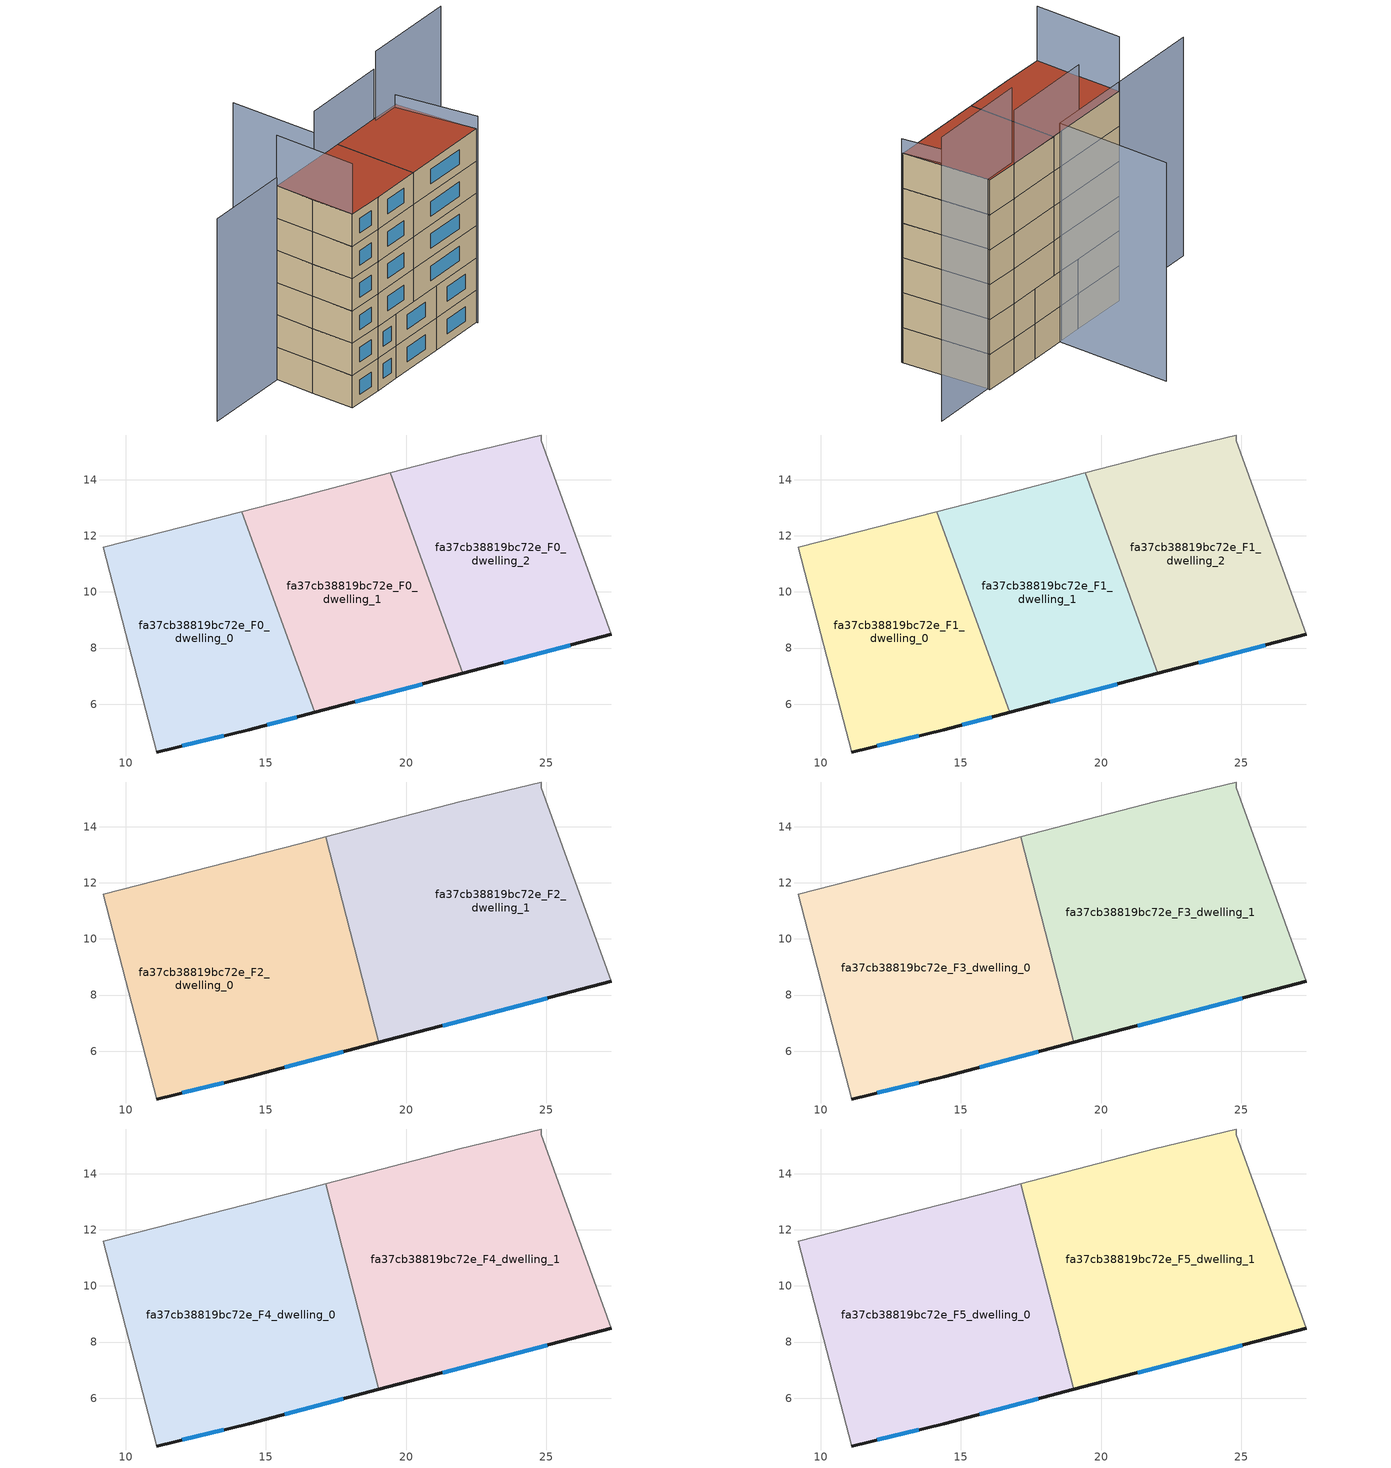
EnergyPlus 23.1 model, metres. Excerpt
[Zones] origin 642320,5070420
fa37cb38819bc72e_F0_dwelling_0
 floor ground (EU_floor_Construction): 14.14,12.87 16.74,5.71 14.41,5.09 11.1,4.29 10.1,8.09 9.2,11.6 z0
 wall outside (EU_wall_Construction): 11.1,4.29 14.41,5.09 16.74,5.71 z0:3
 wall adiabatic (EU_wall_Construction): 14.14,12.87 9.2,11.6 10.1,8.09 11.1,4.29 z0:3
 wall to fa37cb38819bc72e_F0_dwelling_1 (EU_wall_Construction): 16.74,5.71 14.14,12.87 z0:3
 window (EU_Window_Construction): 15.05,5.26 16.1,5.54 / 12.01,4.51 13.5,4.87 z0.83:2.17
fa37cb38819bc72e_F0_dwelling_1
 floor ground (EU_floor_Construction): 19.43,14.24 22.03,7.1 16.74,5.71 14.14,12.87 16.21,13.4 z0
 wall outside (EU_wall_Construction): 16.74,5.71 22.03,7.1 z0:3
 wall adiabatic (EU_wall_Construction): 19.43,14.24 16.21,13.4 14.14,12.87 z0:3
 wall to fa37cb38819bc72e_F0_dwelling_2 (EU_wall_Construction): 22.03,7.1 19.43,14.24 z0:3
 window (EU_Window_Construction): 18.2,6.09 20.57,6.71 z0.83:2.17
fa37cb38819bc72e_F0_dwelling_2
 floor ground (EU_floor_Construction): 24.82,15.6 24.82,15.4 27.32,8.49 22.03,7.1 19.43,14.24 21.92,14.9 z0
 wall outside (EU_wall_Construction): 22.03,7.1 27.32,8.49 z0:3
 wall adiabatic (EU_wall_Construction): 27.32,8.49 24.82,15.4 24.82,15.6 21.92,14.9 19.43,14.24 z0:3
 window (EU_Window_Construction): 23.48,7.48 25.86,8.11 z0.83:2.17
fa37cb38819bc72e_F1_dwelling_0
 floor to fa37cb38819bc72e_F0_dwelling_0 (EU_floor_Construction): 14.14,12.87 16.74,5.71 14.41,5.09 11.1,4.29 10.1,8.09 9.2,11.6 z3
 wall outside (EU_wall_Construction): 11.1,4.29 14.41,5.09 16.74,5.71 z3:6
 wall adiabatic (EU_wall_Construction): 14.14,12.87 9.2,11.6 10.1,8.09 11.1,4.29 z3:6
 wall to fa37cb38819bc72e_F1_dwelling_1 (EU_wall_Construction): 16.74,5.71 14.14,12.87 z3:6
 window (EU_Window_Construction): 15.05,5.26 16.1,5.54 / 12.01,4.51 13.5,4.87 z3.83:5.17
fa37cb38819bc72e_F1_dwelling_1
 floor to fa37cb38819bc72e_F0_dwelling_1 (EU_floor_Construction): 19.43,14.24 22.02,7.1 16.74,5.71 14.14,12.87 16.21,13.4 z3
 wall outside (EU_wall_Construction): 16.74,5.71 22.03,7.1 z3:6
 wall adiabatic (EU_wall_Construction): 19.43,14.24 16.21,13.4 14.14,12.87 z3:6
 wall to fa37cb38819bc72e_F1_dwelling_2 (EU_wall_Construction): 22.03,7.1 19.43,14.24 z3:6
 window (EU_Window_Construction): 18.2,6.09 20.57,6.71 z3.83:5.17
fa37cb38819bc72e_F1_dwelling_2
 floor to fa37cb38819bc72e_F0_dwelling_2 (EU_floor_Construction): 24.82,15.6 24.82,15.4 27.32,8.49 22.02,7.1 19.43,14.24 21.92,14.9 z3
 wall outside (EU_wall_Construction): 22.03,7.1 27.32,8.49 z3:6
 wall adiabatic (EU_wall_Construction): 27.32,8.49 24.82,15.4 24.82,15.6 21.92,14.9 19.43,14.24 z3:6
 window (EU_Window_Construction): 23.48,7.48 25.86,8.11 z3.83:5.17
fa37cb38819bc72e_F2_dwelling_0
 floor to fa37cb38819bc72e_F1_dwelling_0 (EU_floor_Construction): 14.14,12.87 16.74,5.71 14.41,5.09 11.1,4.29 10.1,8.09 9.2,11.6 z6
 floor to fa37cb38819bc72e_F1_dwelling_1 (EU_floor_Construction): 17.13,13.64 19.04,6.31 16.74,5.71 14.14,12.87 16.21,13.4 z6
 wall outside (EU_wall_Construction): 11.1,4.29 14.41,5.09 19.04,6.31 z6:9
 wall adiabatic (EU_wall_Construction): 17.13,13.64 16.21,13.4 9.2,11.6 10.1,8.09 11.1,4.29 z6:9
 wall to fa37cb38819bc72e_F2_dwelling_1 (EU_wall_Construction): 19.04,6.31 17.13,13.64 z6:9
 window (EU_Window_Construction): 12.01,4.51 13.5,4.87 / 15.68,5.43 17.76,5.97 z6.83:8.17
fa37cb38819bc72e_F2_dwelling_1
 floor to fa37cb38819bc72e_F1_dwelling_1 (EU_floor_Construction): 19.43,14.24 22.02,7.1 19.04,6.31 17.13,13.64 z6
 floor to fa37cb38819bc72e_F1_dwelling_2 (EU_floor_Construction): 24.82,15.6 24.82,15.4 27.32,8.49 22.03,7.1 19.43,14.24 21.92,14.9 z6
 wall outside (EU_wall_Construction): 19.04,6.31 27.32,8.49 z6:9
 wall adiabatic (EU_wall_Construction): 27.32,8.49 24.82,15.4 24.82,15.6 21.92,14.9 17.13,13.64 z6:9
 window (EU_Window_Construction): 21.32,6.91 25.04,7.89 z6.83:8.17
fa37cb38819bc72e_F3_dwelling_0
 floor to fa37cb38819bc72e_F2_dwelling_0 (EU_floor_Construction): 17.13,13.64 19.04,6.31 14.41,5.09 11.1,4.29 10.1,8.09 9.2,11.6 16.21,13.4 z9
 wall outside (EU_wall_Construction): 11.1,4.29 14.41,5.09 19.04,6.31 z9:12
 wall adiabatic (EU_wall_Construction): 17.13,13.64 16.21,13.4 9.2,11.6 10.1,8.09 11.1,4.29 z9:12
 wall to fa37cb38819bc72e_F3_dwelling_1 (EU_wall_Construction): 19.04,6.31 17.13,13.64 z9:12
 window (EU_Window_Construction): 12.01,4.51 13.5,4.87 / 15.68,5.43 17.76,5.97 z9.83:11.17
fa37cb38819bc72e_F3_dwelling_1
 floor to fa37cb38819bc72e_F2_dwelling_1 (EU_floor_Construction): 24.82,15.6 24.82,15.4 27.32,8.49 19.04,6.31 17.13,13.64 21.92,14.9 z9
 wall outside (EU_wall_Construction): 19.04,6.31 27.32,8.49 z9:12
 wall adiabatic (EU_wall_Construction): 27.32,8.49 24.82,15.4 24.82,15.6 21.92,14.9 17.13,13.64 z9:12
 window (EU_Window_Construction): 21.32,6.91 25.04,7.89 z9.83:11.17
fa37cb38819bc72e_F4_dwelling_0
 floor to fa37cb38819bc72e_F3_dwelling_0 (EU_floor_Construction): 17.13,13.64 19.04,6.31 14.41,5.09 11.1,4.29 10.1,8.09 9.2,11.6 16.21,13.4 z12
 wall outside (EU_wall_Construction): 11.1,4.29 14.41,5.09 19.04,6.31 z12:15
 wall adiabatic (EU_wall_Construction): 17.13,13.64 16.21,13.4 9.2,11.6 10.1,8.09 11.1,4.29 z12:15
 wall to fa37cb38819bc72e_F4_dwelling_1 (EU_wall_Construction): 19.04,6.31 17.13,13.64 z12:15
 window (EU_Window_Construction): 12.01,4.51 13.5,4.87 / 15.68,5.43 17.76,5.97 z12.83:14.17
fa37cb38819bc72e_F4_dwelling_1
 floor to fa37cb38819bc72e_F3_dwelling_1 (EU_floor_Construction): 24.82,15.6 24.82,15.4 27.32,8.49 19.04,6.31 17.13,13.64 21.92,14.9 z12
 wall outside (EU_wall_Construction): 19.04,6.31 27.32,8.49 z12:15
 wall adiabatic (EU_wall_Construction): 27.32,8.49 24.82,15.4 24.82,15.6 21.92,14.9 17.13,13.64 z12:15
 window (EU_Window_Construction): 21.32,6.91 25.04,7.89 z12.83:14.17
fa37cb38819bc72e_F5_dwelling_0
 floor to fa37cb38819bc72e_F4_dwelling_0 (EU_floor_Construction): 17.13,13.64 19.04,6.31 14.41,5.09 11.1,4.29 10.1,8.09 9.2,11.6 16.21,13.4 z15
 wall outside (EU_wall_Construction): 11.1,4.29 14.41,5.09 19.04,6.31 z15:18
 wall adiabatic (EU_wall_Construction): 17.13,13.64 16.21,13.4 9.2,11.6 10.1,8.09 11.1,4.29 z15:18
 wall to fa37cb38819bc72e_F5_dwelling_1 (EU_wall_Construction): 19.04,6.31 17.13,13.64 z15:18
 window (EU_Window_Construction): 12.01,4.51 13.5,4.87 / 15.68,5.43 17.76,5.97 z15.83:17.17
 roof outside (EU_roof_Construction): 19.04,6.31 17.13,13.64 16.21,13.4 9.2,11.6 10.1,8.09 11.1,4.29 14.41,5.09 z18
fa37cb38819bc72e_F5_dwelling_1
 floor to fa37cb38819bc72e_F4_dwelling_1 (EU_floor_Construction): 24.82,15.6 24.82,15.4 27.32,8.49 19.04,6.31 17.13,13.64 21.92,14.9 z15
 wall outside (EU_wall_Construction): 19.04,6.31 27.32,8.49 z15:18
 wall adiabatic (EU_wall_Construction): 27.32,8.49 24.82,15.4 24.82,15.6 21.92,14.9 17.13,13.64 z15:18
 window (EU_Window_Construction): 21.32,6.91 25.04,7.89 z15.83:17.17
 roof outside (EU_roof_Construction): 27.32,8.49 24.82,15.4 24.82,15.6 21.92,14.9 17.13,13.64 19.04,6.31 z18
shading: 9.21,11.6 11.11,4.29 z0:22.7; 27.36,8.4 24.39,15.21 z0:19.2; 13.91,22.9 16.4,13.45 / 16.4,13.45 1.4,9.5 z0:18.8; 21.92,14.9 14.03,12.77 z0:22.6; 30.45,16.9 21.91,14.62 z0:24.4
[Building]
EU S2 Campaign: North Axis=0; Terrain=City; Solar Distribution=FullExterior
[Site:Location]
Lyon-Bron: Latitude=45.75; Longitude=5; Time Zone=1; Elevation=198
[SizingPeriod:WeatherFileDays]
AnnualSizingPeriod: Begin Month=1; Begin Day of Month=1; End Month=12; End Day of Month=31; Day of Week for Start Day=Monday; Use Weather File Daylight Saving Period=No; Use Weather File Rain and Snow Indicators=No
[MATERIAL]
EU_InternalMass_Material: Roughness=MediumRough; Thickness=0.1; Conductivity=1; Density=1800; Specific Heat=900; Thermal Absorptance=0.9; Solar Absorptance=0.7; Visible Absorptance=0.7
[MATERIAL:NOMASS] Roughness=MediumRough; Thermal Absorptance=0.9; Solar Absorptance=0.7; Visible Absorptance=0.7
Name | Thermal Resistance
EU_wall_NoMass | 0.87146
EU_roof_NoMass | 0.842276
EU_floor_NoMass | 0.496999
[WINDOWMATERIAL:SIMPLEGLAZINGSYSTEM]
EU_Window_SimpleGlazing: UFactor=2.2525; Solar Heat Gain Coefficient=0.76; Visible Transmittance=0.76
[CONSTRUCTION]
EU_wall_Construction: EU_wall_NoMass
EU_roof_Construction: EU_roof_NoMass
EU_floor_Construction: EU_floor_NoMass
EU_Window_Construction: EU_Window_SimpleGlazing
EU_InternalMass_Construction: EU_InternalMass_Material
[ZONE] Type=1; Multiplier=1; Ceiling Height=autocalculate; Floor Area=autocalculate; Part of Total Floor Area=Yes
Name | Volume
fa37cb38819bc72e_F0_dwelling_0 | 124.146
fa37cb38819bc72e_F1_dwelling_0 | 124.145
fa37cb38819bc72e_F2_dwelling_0 | 186.206
fa37cb38819bc72e_F3_dwelling_0; fa37cb38819bc72e_F4_dwelling_0; fa37cb38819bc72e_F5_dwelling_0 | 186.207
fa37cb38819bc72e_F0_dwelling_1; fa37cb38819bc72e_F1_dwelling_1 | 124.143
fa37cb38819bc72e_F2_dwelling_1 | 186.208
fa37cb38819bc72e_F3_dwelling_1; fa37cb38819bc72e_F4_dwelling_1; fa37cb38819bc72e_F5_dwelling_1 | 186.211
fa37cb38819bc72e_F0_dwelling_2 | 124.134
fa37cb38819bc72e_F1_dwelling_2 | 124.133
[INTERNALMASS] Construction=EU_InternalMass_Construction
Name | Zone or ZoneList | Surface Area
fa37cb38819bc72e_F0_dwelling_0_EU_InternalMass | fa37cb38819bc72e_F0_dwelling_0 | 41.3817
fa37cb38819bc72e_F0_dwelling_1_EU_InternalMass | fa37cb38819bc72e_F0_dwelling_1 | 41.3809
fa37cb38819bc72e_F0_dwelling_2_EU_InternalMass | fa37cb38819bc72e_F0_dwelling_2 | 41.3776
fa37cb38819bc72e_F1_dwelling_0_EU_InternalMass | fa37cb38819bc72e_F1_dwelling_0 | 41.3817
fa37cb38819bc72e_F1_dwelling_1_EU_InternalMass | fa37cb38819bc72e_F1_dwelling_1 | 41.3809
fa37cb38819bc72e_F1_dwelling_2_EU_InternalMass | fa37cb38819bc72e_F1_dwelling_2 | 41.3776
fa37cb38819bc72e_F2_dwelling_0_EU_InternalMass | fa37cb38819bc72e_F2_dwelling_0 | 62.0687
fa37cb38819bc72e_F2_dwelling_1_EU_InternalMass | fa37cb38819bc72e_F2_dwelling_1 | 62.0703
fa37cb38819bc72e_F3_dwelling_0_EU_InternalMass | fa37cb38819bc72e_F3_dwelling_0 | 62.0687
fa37cb38819bc72e_F3_dwelling_1_EU_InternalMass | fa37cb38819bc72e_F3_dwelling_1 | 62.0703
fa37cb38819bc72e_F4_dwelling_0_EU_InternalMass | fa37cb38819bc72e_F4_dwelling_0 | 62.0687
fa37cb38819bc72e_F4_dwelling_1_EU_InternalMass | fa37cb38819bc72e_F4_dwelling_1 | 62.0703
fa37cb38819bc72e_F5_dwelling_0_EU_InternalMass | fa37cb38819bc72e_F5_dwelling_0 | 62.0687
fa37cb38819bc72e_F5_dwelling_1_EU_InternalMass | fa37cb38819bc72e_F5_dwelling_1 | 62.0703
[OTHEREQUIPMENT] Fuel Type=Electricity; Design Level Calculation Method=Watts/Area; Power per Zone Floor Area=1; Fraction Latent=0; Fraction Radiant=0; Fraction Lost=0; Carbon Dioxide Generation Rate=0; EndUse Subcategory=EU_Step8_InternalGains
Name | Zone or ZoneList or Space or SpaceList | Schedule
EU_Step8_InternalGain_fa37cb38819bc72e_F0_dwelling_0_f000 | fa37cb38819bc72e_F0_dwelling_0 | EU_Step8_GainSchedule_fa37cb38819bc72e_F0_dwelling_0_f000
EU_Step8_InternalGain_fa37cb38819bc72e_F0_dwelling_1_f000 | fa37cb38819bc72e_F0_dwelling_1 | EU_Step8_GainSchedule_fa37cb38819bc72e_F0_dwelling_1_f000
EU_Step8_InternalGain_fa37cb38819bc72e_F0_dwelling_2_f000 | fa37cb38819bc72e_F0_dwelling_2 | EU_Step8_GainSchedule_fa37cb38819bc72e_F0_dwelling_2_f000
EU_Step8_InternalGain_fa37cb38819bc72e_F1_dwelling_0_f000 | fa37cb38819bc72e_F1_dwelling_0 | EU_Step8_GainSchedule_fa37cb38819bc72e_F1_dwelling_0_f000
EU_Step8_InternalGain_fa37cb38819bc72e_F1_dwelling_1_f000 | fa37cb38819bc72e_F1_dwelling_1 | EU_Step8_GainSchedule_fa37cb38819bc72e_F1_dwelling_1_f000
EU_Step8_InternalGain_fa37cb38819bc72e_F1_dwelling_2_f000 | fa37cb38819bc72e_F1_dwelling_2 | EU_Step8_GainSchedule_fa37cb38819bc72e_F1_dwelling_2_f000
EU_Step8_InternalGain_fa37cb38819bc72e_F2_dwelling_0_f000 | fa37cb38819bc72e_F2_dwelling_0 | EU_Step8_GainSchedule_fa37cb38819bc72e_F2_dwelling_0_f000
EU_Step8_InternalGain_fa37cb38819bc72e_F2_dwelling_1_f000 | fa37cb38819bc72e_F2_dwelling_1 | EU_Step8_GainSchedule_fa37cb38819bc72e_F2_dwelling_1_f000
EU_Step8_InternalGain_fa37cb38819bc72e_F3_dwelling_0_f000 | fa37cb38819bc72e_F3_dwelling_0 | EU_Step8_GainSchedule_fa37cb38819bc72e_F3_dwelling_0_f000
EU_Step8_InternalGain_fa37cb38819bc72e_F3_dwelling_1_f000 | fa37cb38819bc72e_F3_dwelling_1 | EU_Step8_GainSchedule_fa37cb38819bc72e_F3_dwelling_1_f000
EU_Step8_InternalGain_fa37cb38819bc72e_F4_dwelling_0_f000 | fa37cb38819bc72e_F4_dwelling_0 | EU_Step8_GainSchedule_fa37cb38819bc72e_F4_dwelling_0_f000
EU_Step8_InternalGain_fa37cb38819bc72e_F4_dwelling_1_f000 | fa37cb38819bc72e_F4_dwelling_1 | EU_Step8_GainSchedule_fa37cb38819bc72e_F4_dwelling_1_f000
EU_Step8_InternalGain_fa37cb38819bc72e_F5_dwelling_0_f000 | fa37cb38819bc72e_F5_dwelling_0 | EU_Step8_GainSchedule_fa37cb38819bc72e_F5_dwelling_0_f000
EU_Step8_InternalGain_fa37cb38819bc72e_F5_dwelling_1_f000 | fa37cb38819bc72e_F5_dwelling_1 | EU_Step8_GainSchedule_fa37cb38819bc72e_F5_dwelling_1_f000
[ZONEVENTILATION:DESIGNFLOWRATE] Schedule=EU_AlwaysOn; Design Flow Rate Calculation Method=AirChanges/Hour; Air Changes per Hour=0.425; Ventilation Type=Natural; Fan Pressure Rise=0; Fan Total Efficiency=1; Constant Term Coefficient=1; Temperature Term Coefficient=0; Velocity Term Coefficient=0; Velocity Squared Term Coefficient=0; Minimum Indoor Temperature=-100; Maximum Indoor Temperature=100; Delta Temperature=-100; Minimum Outdoor Temperature=-100; Maximum Outdoor Temperature=100; Maximum Wind Speed=40
Name | Zone or ZoneList or Space or SpaceList
EU_ConstantAir_fa37cb38819bc72e_F0_dwelling_0 | fa37cb38819bc72e_F0_dwelling_0
EU_ConstantAir_fa37cb38819bc72e_F0_dwelling_1 | fa37cb38819bc72e_F0_dwelling_1
EU_ConstantAir_fa37cb38819bc72e_F0_dwelling_2 | fa37cb38819bc72e_F0_dwelling_2
EU_ConstantAir_fa37cb38819bc72e_F1_dwelling_0 | fa37cb38819bc72e_F1_dwelling_0
EU_ConstantAir_fa37cb38819bc72e_F1_dwelling_1 | fa37cb38819bc72e_F1_dwelling_1
EU_ConstantAir_fa37cb38819bc72e_F1_dwelling_2 | fa37cb38819bc72e_F1_dwelling_2
EU_ConstantAir_fa37cb38819bc72e_F2_dwelling_0 | fa37cb38819bc72e_F2_dwelling_0
EU_ConstantAir_fa37cb38819bc72e_F2_dwelling_1 | fa37cb38819bc72e_F2_dwelling_1
EU_ConstantAir_fa37cb38819bc72e_F3_dwelling_0 | fa37cb38819bc72e_F3_dwelling_0
EU_ConstantAir_fa37cb38819bc72e_F3_dwelling_1 | fa37cb38819bc72e_F3_dwelling_1
EU_ConstantAir_fa37cb38819bc72e_F4_dwelling_0 | fa37cb38819bc72e_F4_dwelling_0
EU_ConstantAir_fa37cb38819bc72e_F4_dwelling_1 | fa37cb38819bc72e_F4_dwelling_1
EU_ConstantAir_fa37cb38819bc72e_F5_dwelling_0 | fa37cb38819bc72e_F5_dwelling_0
EU_ConstantAir_fa37cb38819bc72e_F5_dwelling_1 | fa37cb38819bc72e_F5_dwelling_1
[HVACTEMPLATE:THERMOSTAT] Constant Heating Setpoint=20; Constant Cooling Setpoint=50
EU_HeatOnly_fa37cb38819bc72e_F0_dwelling_0; EU_HeatOnly_fa37cb38819bc72e_F0_dwelling_1; EU_HeatOnly_fa37cb38819bc72e_F0_dwelling_2; EU_HeatOnly_fa37cb38819bc72e_F1_dwelling_0; EU_HeatOnly_fa37cb38819bc72e_F1_dwelling_1; EU_HeatOnly_fa37cb38819bc72e_F1_dwelling_2; EU_HeatOnly_fa37cb38819bc72e_F2_dwelling_0; EU_HeatOnly_fa37cb38819bc72e_F2_dwelling_1; EU_HeatOnly_fa37cb38819bc72e_F3_dwelling_0; EU_HeatOnly_fa37cb38819bc72e_F3_dwelling_1; EU_HeatOnly_fa37cb38819bc72e_F4_dwelling_0; EU_HeatOnly_fa37cb38819bc72e_F4_dwelling_1; EU_HeatOnly_fa37cb38819bc72e_F5_dwelling_0; EU_HeatOnly_fa37cb38819bc72e_F5_dwelling_1
[HVACTEMPLATE:ZONE:IDEALLOADSAIRSYSTEM] System Availability Schedule=EU_AlwaysOn; Maximum Heating Supply Air Temperature=50; Minimum Cooling Supply Air Temperature=13; Maximum Heating Supply Air Humidity Ratio=0.0156; Minimum Cooling Supply Air Humidity Ratio=0.0077; Heating Limit=NoLimit; Cooling Limit=NoLimit; Heating Availability Schedule=EU_AlwaysOn; Cooling Availability Schedule=EU_CoolingOff; Dehumidification Control Type=ConstantSensibleHeatRatio; Cooling Sensible Heat Ratio=0.7; Dehumidification Setpoint=60; Humidification Control Type=None; Humidification Setpoint=30; Outdoor Air Method=None; Outdoor Air Flow Rate per Person=0.00944; Outdoor Air Flow Rate per Zone Floor Area=0; Outdoor Air Flow Rate per Zone=0; Demand Controlled Ventilation Type=None; Outdoor Air Economizer Type=NoEconomizer; Heat Recovery Type=None; Sensible Heat Recovery Effectiveness=0.7; Latent Heat Recovery Effectiveness=0.65
Name | Template Thermostat
fa37cb38819bc72e_F0_dwelling_0 | EU_HeatOnly_fa37cb38819bc72e_F0_dwelling_0
fa37cb38819bc72e_F0_dwelling_1 | EU_HeatOnly_fa37cb38819bc72e_F0_dwelling_1
fa37cb38819bc72e_F0_dwelling_2 | EU_HeatOnly_fa37cb38819bc72e_F0_dwelling_2
fa37cb38819bc72e_F1_dwelling_0 | EU_HeatOnly_fa37cb38819bc72e_F1_dwelling_0
fa37cb38819bc72e_F1_dwelling_1 | EU_HeatOnly_fa37cb38819bc72e_F1_dwelling_1
fa37cb38819bc72e_F1_dwelling_2 | EU_HeatOnly_fa37cb38819bc72e_F1_dwelling_2
fa37cb38819bc72e_F2_dwelling_0 | EU_HeatOnly_fa37cb38819bc72e_F2_dwelling_0
fa37cb38819bc72e_F2_dwelling_1 | EU_HeatOnly_fa37cb38819bc72e_F2_dwelling_1
fa37cb38819bc72e_F3_dwelling_0 | EU_HeatOnly_fa37cb38819bc72e_F3_dwelling_0
fa37cb38819bc72e_F3_dwelling_1 | EU_HeatOnly_fa37cb38819bc72e_F3_dwelling_1
fa37cb38819bc72e_F4_dwelling_0 | EU_HeatOnly_fa37cb38819bc72e_F4_dwelling_0
fa37cb38819bc72e_F4_dwelling_1 | EU_HeatOnly_fa37cb38819bc72e_F4_dwelling_1
fa37cb38819bc72e_F5_dwelling_0 | EU_HeatOnly_fa37cb38819bc72e_F5_dwelling_0
fa37cb38819bc72e_F5_dwelling_1 | EU_HeatOnly_fa37cb38819bc72e_F5_dwelling_1
[SIZING:ZONE] Zone Cooling Design Supply Air Temperature Input Method=SupplyAirTemperature; Zone Cooling Design Supply Air Temperature=13; Zone Heating Design Supply Air Temperature Input Method=SupplyAirTemperature; Zone Heating Design Supply Air Temperature=50; Zone Cooling Design Supply Air Humidity Ratio=0.008; Zone Heating Design Supply Air Humidity Ratio=0.008; Cooling Design Air Flow Method=DesignDay; Cooling Design Air Flow Rate=0; Cooling Minimum Air Flow per Zone Floor Area=0.000762; Cooling Minimum Air Flow=0; Cooling Minimum Air Flow Fraction=0.2; Heating Design Air Flow Method=DesignDay; Heating Design Air Flow Rate=0; Heating Maximum Air Flow per Zone Floor Area=0.002032; Heating Maximum Air Flow=0.141576; Heating Maximum Air Flow Fraction=0.3; Account for Dedicated Outdoor Air System=No; Dedicated Outdoor Air System Control Strategy=NeutralSupplyAir; Dedicated Outdoor Air Low Setpoint Temperature for Design=autosize; Dedicated Outdoor Air High Setpoint Temperature for Design=autosize; Zone Load Sizing Method=Sensible Load Only No Latent Load; Zone Latent Cooling Design Supply Air Humidity Ratio Input Method=HumidityRatioDifference; Zone Cooling Design Supply Air Humidity Ratio Difference=0.005; Zone Latent Heating Design Supply Air Humidity Ratio Input Method=HumidityRatioDifference; Zone Humidification Design Supply Air Humidity Ratio Difference=0.005
fa37cb38819bc72e_F0_dwelling_0; fa37cb38819bc72e_F0_dwelling_1; fa37cb38819bc72e_F0_dwelling_2; fa37cb38819bc72e_F1_dwelling_0; fa37cb38819bc72e_F1_dwelling_1; fa37cb38819bc72e_F1_dwelling_2; fa37cb38819bc72e_F2_dwelling_0; fa37cb38819bc72e_F2_dwelling_1; fa37cb38819bc72e_F3_dwelling_0; fa37cb38819bc72e_F3_dwelling_1; fa37cb38819bc72e_F4_dwelling_0; fa37cb38819bc72e_F4_dwelling_1; fa37cb38819bc72e_F5_dwelling_0; fa37cb38819bc72e_F5_dwelling_1
[SCHEDULE:CONSTANT]
Name | Hourly Value
EU_AlwaysOn | 1
EU_CoolingOff | 0
[SCHEDULE:FILE] Column Number=1; Rows to Skip at Top=0; Number of Hours of Data=8760; Column Separator=Comma; Interpolate to Timestep=No; Minutes per Item=60; Adjust Schedule for Daylight Savings=Yes
Name | File
EU_Step8_GainSchedule_fa37cb38819bc72e_F0_dwelling_0_f000 | ../../schedules/fa37cb38819bc72e/fa37cb38819bc72e_F0_dwelling_0_f000_gain.csv
EU_Step8_GainSchedule_fa37cb38819bc72e_F0_dwelling_1_f000 | ../../schedules/fa37cb38819bc72e/fa37cb38819bc72e_F0_dwelling_1_f000_gain.csv
EU_Step8_GainSchedule_fa37cb38819bc72e_F0_dwelling_2_f000 | ../../schedules/fa37cb38819bc72e/fa37cb38819bc72e_F0_dwelling_2_f000_gain.csv
EU_Step8_GainSchedule_fa37cb38819bc72e_F1_dwelling_0_f000 | ../../schedules/fa37cb38819bc72e/fa37cb38819bc72e_F1_dwelling_0_f000_gain.csv
EU_Step8_GainSchedule_fa37cb38819bc72e_F1_dwelling_1_f000 | ../../schedules/fa37cb38819bc72e/fa37cb38819bc72e_F1_dwelling_1_f000_gain.csv
EU_Step8_GainSchedule_fa37cb38819bc72e_F1_dwelling_2_f000 | ../../schedules/fa37cb38819bc72e/fa37cb38819bc72e_F1_dwelling_2_f000_gain.csv
EU_Step8_GainSchedule_fa37cb38819bc72e_F2_dwelling_0_f000 | ../../schedules/fa37cb38819bc72e/fa37cb38819bc72e_F2_dwelling_0_f000_gain.csv
EU_Step8_GainSchedule_fa37cb38819bc72e_F2_dwelling_1_f000 | ../../schedules/fa37cb38819bc72e/fa37cb38819bc72e_F2_dwelling_1_f000_gain.csv
EU_Step8_GainSchedule_fa37cb38819bc72e_F3_dwelling_0_f000 | ../../schedules/fa37cb38819bc72e/fa37cb38819bc72e_F3_dwelling_0_f000_gain.csv
EU_Step8_GainSchedule_fa37cb38819bc72e_F3_dwelling_1_f000 | ../../schedules/fa37cb38819bc72e/fa37cb38819bc72e_F3_dwelling_1_f000_gain.csv
EU_Step8_GainSchedule_fa37cb38819bc72e_F4_dwelling_0_f000 | ../../schedules/fa37cb38819bc72e/fa37cb38819bc72e_F4_dwelling_0_f000_gain.csv
EU_Step8_GainSchedule_fa37cb38819bc72e_F4_dwelling_1_f000 | ../../schedules/fa37cb38819bc72e/fa37cb38819bc72e_F4_dwelling_1_f000_gain.csv
EU_Step8_GainSchedule_fa37cb38819bc72e_F5_dwelling_0_f000 | ../../schedules/fa37cb38819bc72e/fa37cb38819bc72e_F5_dwelling_0_f000_gain.csv
EU_Step8_GainSchedule_fa37cb38819bc72e_F5_dwelling_1_f000 | ../../schedules/fa37cb38819bc72e/fa37cb38819bc72e_F5_dwelling_1_f000_gain.csv
